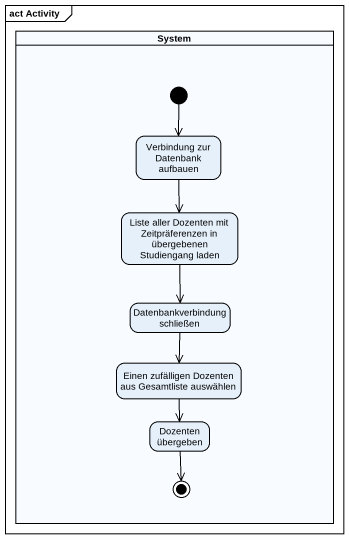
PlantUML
@startuml
mainframe act Activity
hide empty description
state System <<partition>> {
  state "Verbindung zur Datenbank aufbauen" as Verbindung_zur_Datenbank
  state "Liste aller Dozenten mit Zeitpräferenzen in übergebenen Studiengang laden" as Liste_aller_Dozenten_mit
  state "Datenbankverbindung schließen" as Datenbankverbindung
  state "Einen zufälligen Dozenten aus Gesamtliste auswählen" as Einen_zufälligen_Dozenten
  state "Dozenten übergeben" as Dozenten_übergeben
  [*] --> Verbindung_zur_Datenbank
  Dozenten_übergeben --> [*]
}
Verbindung_zur_Datenbank --> Liste_aller_Dozenten_mit
Liste_aller_Dozenten_mit --> Datenbankverbindung
Datenbankverbindung --> Einen_zufälligen_Dozenten
Einen_zufälligen_Dozenten --> Dozenten_übergeben
@enduml
